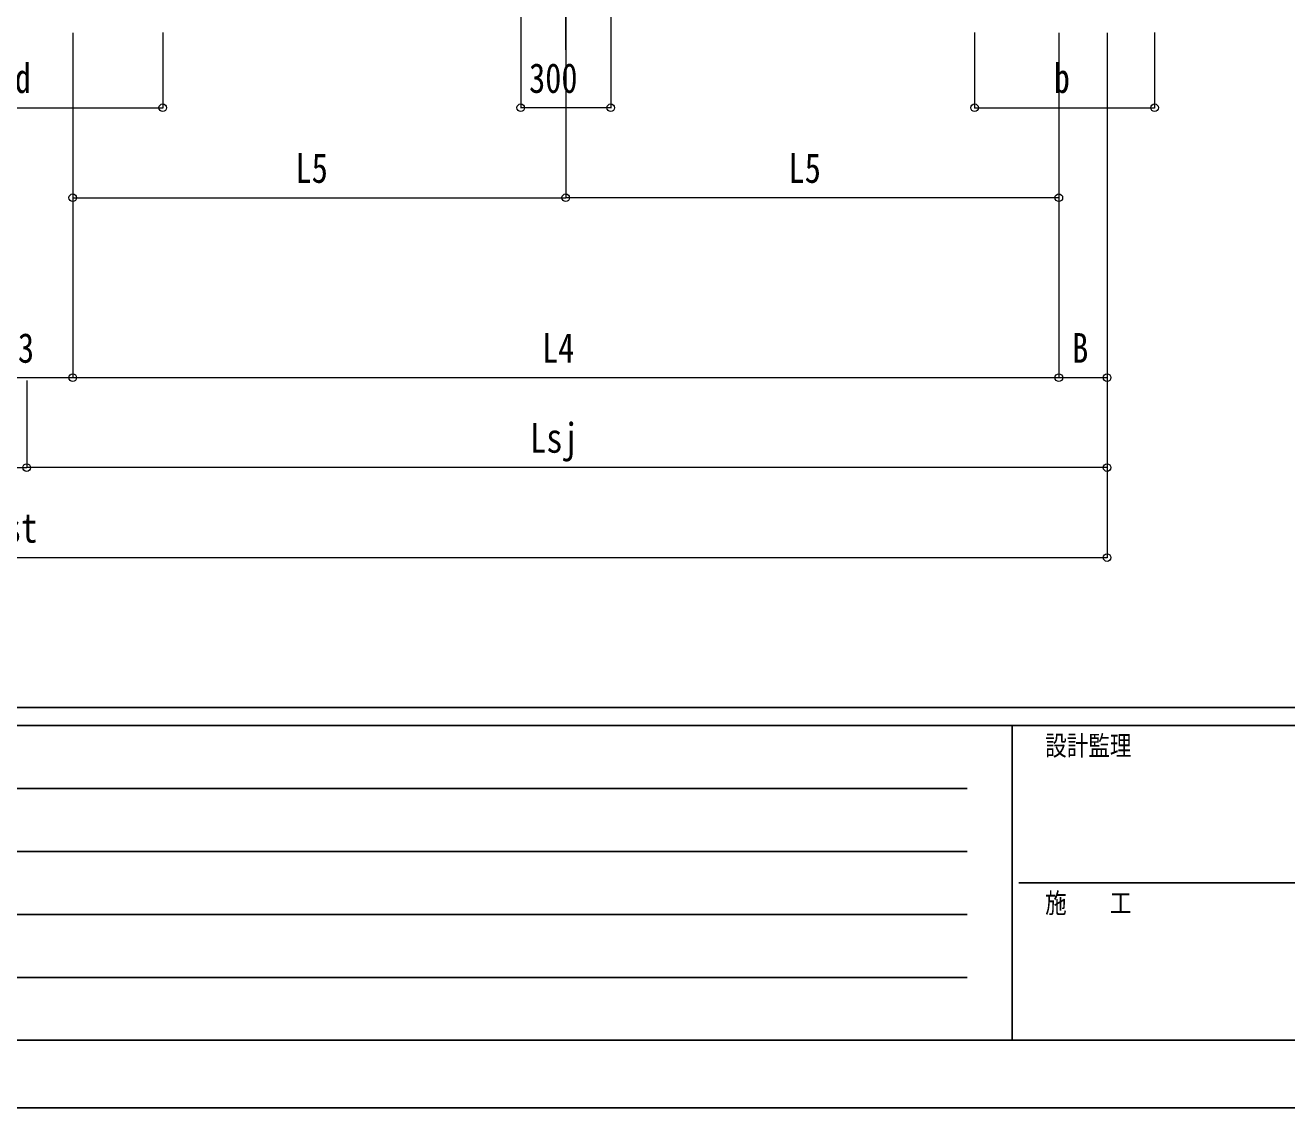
# Model space of a CAD drawing. Units: millimetres, scale not verified. Extents: x -12615 to 12615, y -8910 to 8910.
# Drawn here: x -7206 to -2999, y -8910 to -5300 of the extents above; entities that cross this region are included whole.
import ezdxf
from ezdxf.enums import TextEntityAlignment as Align

# ---------------------------------------------------------------- set-up
doc = ezdxf.new("R2010")
doc.units = ezdxf.units.MM
doc.header["$LTSCALE"] = 30
doc.layers.add('0-4_YKK_12', color=2, linetype='Continuous')
doc.layers.add('0-8_YKK_ZWAK', color=7, linetype='Continuous')
doc.layers.add('0-7_YKK_D', color=6, linetype='Continuous', lineweight=18)
doc.styles.add('ＭＳ ゴシック', font='')
doc.styles.get('ＭＳ ゴシック').set_extended_font_data('MS Gothic')

msp = doc.modelspace()

# ---------------------------------------------------------------- linework, layer by layer
at = {"layer": '0-4_YKK_12'}
msp.add_line((-5403.17, -1834.91), (-5403.17, -5381.28), dxfattribs=at)
at = {"layer": '0-7_YKK_D'}
for p, q in [((-5553.17, -5224.33), (-5553.17, -5576)), ((-5253.17, -5224.33), (-5253.17, -5576)), ((-7047.17, -5325.33), (-7047.17, -6476)), ((-7047.17, -5325.33), (-7047.17, -6476)), ((-7047.17, -5325.33), (-7047.17, -5876)), ((-6747.17, -5324.33), (-6747.17, -5576)), ((-5403.17, -5325.33), (-5403.17, -5876)), ((-5403.17, -5325.33), (-5403.17, -5876)), ((-4040.03, -5324.33), (-4040.03, -5576)), ((-3759.17, -5325.33), (-3759.17, -6476)), ((-3759.17, -5325.33), (-3759.17, -6476)), ((-3759.17, -5325.33), (-3759.17, -5876)), ((-3598.17, -5325.33), (-3598.17, -6476)), ((-3440.03, -5324.33), (-3440.03, -5576)), ((-7662.17, -5575), (-6747.17, -5575)), ((-5253.17, -5575), (-5553.17, -5575)), ((-4040.03, -5575), (-3440.03, -5575)), ((-7047.17, -5875), (-5403.17, -5875)), ((-3759.17, -5875), (-5403.17, -5875)), ((-3598.17, -6044.2), (-3598.17, -7076)), ((-3598.17, -6236.34), (-3598.17, -6776)), ((-7362.17, -6475), (-7047.17, -6475)), ((-7047.17, -6475), (-3759.17, -6475)), ((-3759.17, -6475), (-3598.17, -6475)), ((-7200.73, -6484.18), (-7200.73, -6776)), ((-7200.73, -6484.18), (-7200.73, -6776)), ((-10811.17, -6775), (-7200.73, -6775)), ((-3598.17, -6775), (-7200.73, -6775)), ((-10811.17, -7075), (-3598.17, -7075))]:
    msp.add_line(p, q, dxfattribs=at)
for centre in [(-6747.17, -5575), (-5553.17, -5575), (-5253.17, -5575), (-4040.03, -5575), (-3440.03, -5575), (-7047.17, -5875), (-5403.17, -5875), (-5403.17, -5875), (-3759.17, -5875), (-7047.17, -6475), (-7047.17, -6475), (-3759.17, -6475), (-3759.17, -6475), (-3598.17, -6475), (-7200.73, -6775), (-7200.73, -6775), (-3598.17, -6775), (-3598.17, -7075)]:
    msp.add_circle(centre, 12.75, dxfattribs=at)
at = {"layer": '0-8_YKK_ZWAK'}
for p, q in [((11685.06, -7575), (-11714.94, -7575)), ((-3914.94, -7635), (-11714.94, -7635)), ((-3914.94, -7635), (-3914.94, -8685)), ((-14.94, -7635), (-3914.94, -7635)), ((-11587.44, -7845), (-4064.94, -7845)), ((-11587.44, -8055), (-4064.94, -8055)), ((-3892.44, -8160), (-14.94, -8160)), ((-11587.44, -8265), (-4064.94, -8265)), ((-11587.44, -8475), (-4064.94, -8475)), ((-11714.94, -8685), (-3914.94, -8685)), ((-3914.94, -8685), (-14.94, -8685))]:
    msp.add_line(p, q, dxfattribs=at)
msp.add_lwpolyline([(-12615, -8910), (12615, -8910), (12615, 8910), (-12615, 8910)], close=True, dxfattribs=at)

# ---------------------------------------------------------------- texts
at = {"layer": '0-7_YKK_D', "style": 'ＭＳ ゴシック', "width": 0.8}
for s, p in [('d', (-7240.67, -5555)), ('b', (-3776.03, -5555)), ('300', (-5525.57, -5555)), ('L5', (-6304.37, -5855)), ('L5', (-4660.37, -5855)), ('L3', (-7283.87, -6455)), ('L4', (-5482.37, -6455)), ('B', (-3714.67, -6455)), ('Lsj', (-5521.85, -6755)), ('Lst', (-7327.07, -7055))]:
    msp.add_text(s, height=98.97, dxfattribs=at).set_placement(p, align=Align.BOTTOM_LEFT)
at = {"layer": '0-8_YKK_ZWAK', "style": 'ＭＳ ゴシック', "width": 0.8}
for s, p in [('設計監理', (-3804.94, -7755)), ('施\u3000\u3000工', (-3804.94, -8280))]:
    msp.add_text(s, height=65.98, dxfattribs=at).set_placement(p, align=Align.BOTTOM_LEFT)

doc.saveas('drawing.dxf')
